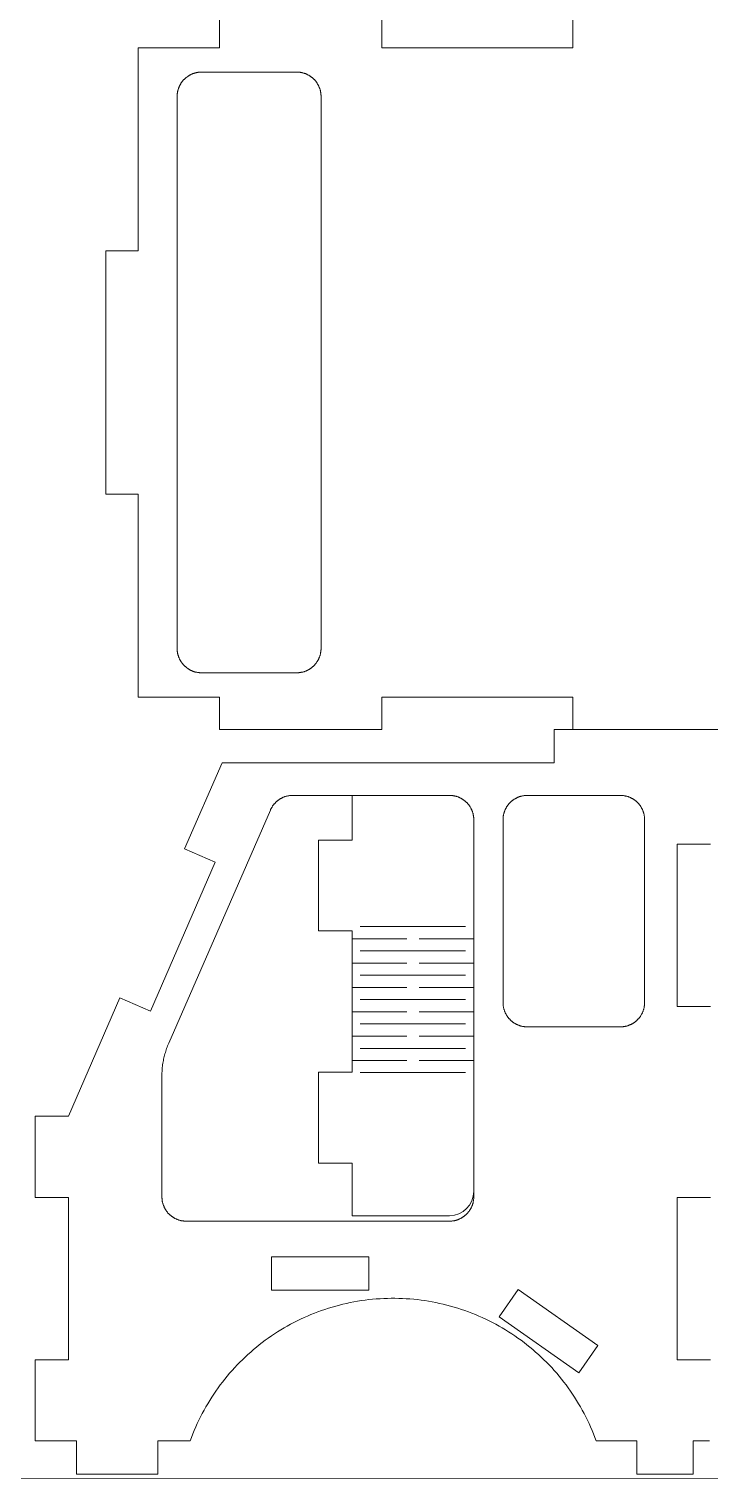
# Model space of a CAD drawing. Header units: inches. Extents: x -487 to 78, y 105 to 340.
# Drawn here: x -77.9 to -12.9, y 104.7 to 243 of the extents above; entities that cross this region are included whole.
import ezdxf

# ---------------------------------------------------------------- set-up
doc = ezdxf.new("R2010")
doc.units = ezdxf.units.IN
doc.header["$MEASUREMENT"] = 0
doc.layers.add('Capa 1', color=7, linetype='Continuous')
doc.layers.add('Capa 3', color=150, linetype='Continuous')

msp = doc.modelspace()

# ---------------------------------------------------------------- linework, layer by layer
at = {"layer": 'Capa 1', "color": 28, "lineweight": 9, "true_color": 0x11100b}
for points in [[(-10.54, 179.25), (-10.54, 176.15), (-26.03, 176.15), (-26.03, 179.25), (-44.24, 179.25), (-44.24, 176.15), (-59.73, 176.15), (-59.73, 179.25), (-67.47, 179.25), (-67.47, 198.61), (-70.57, 198.61), (-70.57, 221.84), (-67.47, 221.84), (-67.47, 241.2), (-59.73, 241.2), (-59.73, 244.3)], [(-44.24, 244.3), (-44.24, 241.2), (-26.03, 241.2), (-26.03, 244.3)], [(-52.35, 181.57), (-52.32, 181.57), (-52.28, 181.57), (-52.23, 181.58), (-52.2, 181.58), (-52.15, 181.58), (-52.11, 181.59), (-52.08, 181.59), (-52.03, 181.6), (-52, 181.6), (-51.96, 181.61), (-51.92, 181.62), (-51.88, 181.62), (-51.84, 181.63), (-51.8, 181.64), (-51.76, 181.65), (-51.72, 181.66), (-51.68, 181.67), (-51.64, 181.68), (-51.61, 181.7), (-51.57, 181.71), (-51.53, 181.72), (-51.49, 181.74), (-51.46, 181.75), (-51.42, 181.77), (-51.38, 181.79), (-51.35, 181.8), (-51.31, 181.82), (-51.28, 181.84), (-51.24, 181.86), (-51.2, 181.88), (-51.17, 181.9), (-51.14, 181.92), (-51.1, 181.94), (-51.07, 181.96), (-51.03, 181.98), (-51, 182.01), (-50.97, 182.03), (-50.94, 182.06), (-50.91, 182.08), (-50.88, 182.11), (-50.85, 182.13), (-50.81, 182.16), (-50.79, 182.18), (-50.76, 182.21), (-50.73, 182.24), (-50.7, 182.27), (-50.67, 182.3), (-50.64, 182.33), (-50.62, 182.36), (-50.59, 182.39), (-50.57, 182.42), (-50.54, 182.45), (-50.51, 182.48), (-50.49, 182.51), (-50.47, 182.54), (-50.44, 182.58), (-50.42, 182.61), (-50.4, 182.64), (-50.38, 182.68), (-50.36, 182.71), (-50.34, 182.75), (-50.32, 182.78), (-50.3, 182.82), (-50.28, 182.85), (-50.26, 182.89), (-50.25, 182.92), (-50.23, 182.96), (-50.21, 183), (-50.2, 183.04), (-50.18, 183.07), (-50.17, 183.11), (-50.16, 183.15), (-50.14, 183.19), (-50.13, 183.22), (-50.12, 183.26), (-50.11, 183.3), (-50.1, 183.34), (-50.09, 183.38), (-50.08, 183.42), (-50.07, 183.46), (-50.07, 183.5), (-50.06, 183.54), (-50.05, 183.58), (-50.05, 183.62), (-50.05, 183.66), (-50.04, 183.7), (-50.04, 183.74), (-50.03, 183.78), (-50.03, 183.82), (-50.03, 183.86), (-50.03, 183.9), (-50.03, 236.56), (-50.03, 236.6), (-50.03, 236.64), (-50.03, 236.68), (-50.04, 236.72), (-50.04, 236.76), (-50.05, 236.8), (-50.05, 236.84), (-50.05, 236.88), (-50.06, 236.92), (-50.07, 236.95), (-50.07, 236.99), (-50.08, 237.03), (-50.09, 237.07), (-50.1, 237.11), (-50.11, 237.15), (-50.12, 237.19), (-50.13, 237.23), (-50.14, 237.27), (-50.16, 237.3), (-50.17, 237.34), (-50.18, 237.38), (-50.2, 237.42), (-50.21, 237.45), (-50.23, 237.49), (-50.25, 237.53), (-50.26, 237.56), (-50.28, 237.6), (-50.3, 237.64), (-50.32, 237.67), (-50.34, 237.71), (-50.36, 237.74), (-50.38, 237.77), (-50.4, 237.81), (-50.42, 237.84), (-50.44, 237.88), (-50.47, 237.91), (-50.49, 237.94), (-50.51, 237.97), (-50.54, 238), (-50.57, 238.04), (-50.59, 238.07), (-50.62, 238.1), (-50.64, 238.13), (-50.67, 238.16), (-50.7, 238.18), (-50.73, 238.21), (-50.76, 238.24), (-50.79, 238.27), (-50.81, 238.29), (-50.85, 238.32), (-50.88, 238.35), (-50.91, 238.37), (-50.94, 238.4), (-50.97, 238.42), (-51, 238.44), (-51.03, 238.47), (-51.07, 238.49), (-51.1, 238.51), (-51.14, 238.53), (-51.17, 238.55), (-51.2, 238.57), (-51.24, 238.59), (-51.28, 238.61), (-51.31, 238.63), (-51.35, 238.65), (-51.38, 238.67), (-51.42, 238.68), (-51.46, 238.7), (-51.49, 238.71), (-51.53, 238.73), (-51.57, 238.74), (-51.61, 238.75), (-51.64, 238.77), (-51.68, 238.78), (-51.72, 238.79), (-51.76, 238.8), (-51.8, 238.81), (-51.84, 238.82), (-51.88, 238.83), (-51.92, 238.84), (-51.96, 238.84), (-52, 238.85), (-52.03, 238.86), (-52.08, 238.86), (-52.11, 238.87), (-52.15, 238.87), (-52.2, 238.87), (-52.23, 238.88), (-52.28, 238.88), (-52.32, 238.88), (-52.35, 238.88), (-61.43, 238.88), (-61.47, 238.88), (-61.51, 238.88), (-61.55, 238.88), (-61.59, 238.87), (-61.63, 238.87), (-61.67, 238.87), (-61.71, 238.86), (-61.75, 238.86), (-61.79, 238.85), (-61.83, 238.84), (-61.87, 238.84), (-61.91, 238.83), (-61.95, 238.82), (-61.99, 238.81), (-62.03, 238.8), (-62.06, 238.79), (-62.1, 238.78), (-62.14, 238.77), (-62.18, 238.75), (-62.22, 238.74), (-62.25, 238.73), (-62.29, 238.71), (-62.33, 238.7), (-62.37, 238.68), (-62.4, 238.67), (-62.44, 238.65), (-62.48, 238.63), (-62.51, 238.61), (-62.55, 238.59), (-62.58, 238.57), (-62.62, 238.55), (-62.65, 238.53), (-62.68, 238.51), (-62.72, 238.49), (-62.75, 238.47), (-62.78, 238.44), (-62.81, 238.42), (-62.85, 238.4), (-62.88, 238.37), (-62.91, 238.35), (-62.94, 238.32), (-62.97, 238.29), (-63, 238.27), (-63.03, 238.24), (-63.06, 238.21), (-63.09, 238.18), (-63.12, 238.16), (-63.14, 238.13), (-63.17, 238.1), (-63.2, 238.07), (-63.22, 238.04), (-63.25, 238), (-63.27, 237.97), (-63.3, 237.94), (-63.32, 237.91), (-63.34, 237.88), (-63.37, 237.84), (-63.39, 237.81), (-63.41, 237.77), (-63.43, 237.74), (-63.45, 237.71), (-63.47, 237.67), (-63.49, 237.64), (-63.51, 237.6), (-63.53, 237.56), (-63.54, 237.53), (-63.56, 237.49), (-63.57, 237.45), (-63.59, 237.42), (-63.6, 237.38), (-63.62, 237.34), (-63.63, 237.3), (-63.64, 237.27), (-63.65, 237.23), (-63.67, 237.19), (-63.68, 237.15), (-63.69, 237.11), (-63.7, 237.07), (-63.71, 237.03), (-63.71, 236.99), (-63.72, 236.95), (-63.73, 236.92), (-63.73, 236.88), (-63.74, 236.84), (-63.74, 236.8), (-63.75, 236.76), (-63.75, 236.72), (-63.75, 236.68), (-63.75, 236.64), (-63.75, 236.6), (-63.75, 236.56), (-63.75, 183.9), (-63.75, 183.86), (-63.75, 183.82), (-63.75, 183.78), (-63.75, 183.74), (-63.75, 183.7), (-63.74, 183.66), (-63.74, 183.62), (-63.73, 183.58), (-63.73, 183.54), (-63.72, 183.5), (-63.71, 183.46), (-63.71, 183.42), (-63.7, 183.38), (-63.69, 183.34), (-63.68, 183.3), (-63.67, 183.26), (-63.65, 183.22), (-63.64, 183.19), (-63.63, 183.15), (-63.62, 183.11), (-63.6, 183.07), (-63.59, 183.04), (-63.57, 183), (-63.56, 182.96), (-63.54, 182.92), (-63.53, 182.89), (-63.51, 182.85), (-63.49, 182.82), (-63.47, 182.78), (-63.45, 182.75), (-63.43, 182.71), (-63.41, 182.68), (-63.39, 182.64), (-63.37, 182.61), (-63.34, 182.58), (-63.32, 182.54), (-63.3, 182.51), (-63.27, 182.48), (-63.25, 182.45), (-63.22, 182.42), (-63.2, 182.39), (-63.17, 182.36), (-63.14, 182.33), (-63.12, 182.3), (-63.09, 182.27), (-63.06, 182.24), (-63.03, 182.21), (-63, 182.18), (-62.97, 182.16), (-62.94, 182.13), (-62.91, 182.11), (-62.88, 182.08), (-62.85, 182.06), (-62.81, 182.03), (-62.78, 182.01), (-62.75, 181.98), (-62.72, 181.96), (-62.68, 181.94), (-62.65, 181.92), (-62.62, 181.9), (-62.58, 181.88), (-62.55, 181.86), (-62.51, 181.84), (-62.48, 181.82), (-62.44, 181.8), (-62.4, 181.79), (-62.37, 181.77), (-62.33, 181.75), (-62.29, 181.74), (-62.25, 181.72), (-62.22, 181.71), (-62.18, 181.7), (-62.14, 181.68), (-62.1, 181.67), (-62.06, 181.66), (-62.03, 181.65), (-61.99, 181.64), (-61.95, 181.63), (-61.91, 181.62), (-61.87, 181.62), (-61.83, 181.61), (-61.79, 181.6), (-61.75, 181.6), (-61.71, 181.59), (-61.67, 181.59), (-61.63, 181.58), (-61.59, 181.58), (-61.55, 181.58), (-61.51, 181.57), (-61.47, 181.57), (-61.43, 181.57), (-52.35, 181.57)], [(-73.35, 105.13), (-73.35, 108.3), (-77.3, 108.3), (-77.3, 116.04), (-74.13, 116.04), (-74.13, 131.53), (-77.3, 131.53), (-77.3, 139.28), (-74.13, 139.28), (-69.22, 150.57), (-66.3, 149.31), (-60.13, 163.51), (-63.04, 164.78), (-59.47, 172.98), (-27.81, 172.98), (-27.81, 176.15), (-12.9, 176.15)], [(-54.86, 168.48), (-64.56, 146.23), (-64.62, 146.11), (-64.67, 145.98), (-64.71, 145.86), (-64.76, 145.74), (-64.8, 145.61), (-64.84, 145.49), (-64.88, 145.36), (-64.92, 145.23), (-64.95, 145.1), (-64.99, 144.97), (-65.02, 144.85), (-65.05, 144.72), (-65.07, 144.59), (-65.1, 144.46), (-65.12, 144.32), (-65.14, 144.19), (-65.15, 144.06), (-65.17, 143.93), (-65.18, 143.8), (-65.19, 143.67), (-65.2, 143.53), (-65.21, 143.4), (-65.21, 143.27), (-65.21, 143.14), (-65.21, 131.58), (-65.21, 131.54), (-65.21, 131.5), (-65.21, 131.46), (-65.2, 131.42), (-65.2, 131.38), (-65.2, 131.34), (-65.19, 131.3), (-65.19, 131.27), (-65.18, 131.23), (-65.18, 131.19), (-65.17, 131.15), (-65.16, 131.11), (-65.15, 131.07), (-65.14, 131.03), (-65.13, 130.99), (-65.12, 130.95), (-65.11, 130.91), (-65.1, 130.87), (-65.09, 130.84), (-65.07, 130.8), (-65.06, 130.76), (-65.04, 130.72), (-65.03, 130.69), (-65.01, 130.65), (-64.99, 130.61), (-64.98, 130.58), (-64.96, 130.54), (-64.94, 130.51), (-64.92, 130.47), (-64.9, 130.43), (-64.89, 130.4), (-64.86, 130.37), (-64.84, 130.33), (-64.82, 130.3), (-64.8, 130.27), (-64.77, 130.23), (-64.75, 130.2), (-64.73, 130.17), (-64.7, 130.14), (-64.68, 130.11), (-64.65, 130.07), (-64.63, 130.04), (-64.6, 130.01), (-64.57, 129.99), (-64.54, 129.96), (-64.51, 129.93), (-64.49, 129.9), (-64.46, 129.87), (-64.43, 129.85), (-64.4, 129.82), (-64.37, 129.79), (-64.33, 129.77), (-64.3, 129.74), (-64.27, 129.72), (-64.24, 129.7), (-64.21, 129.67), (-64.17, 129.65), (-64.14, 129.63), (-64.1, 129.61), (-64.07, 129.59), (-64.04, 129.57), (-64, 129.55), (-63.97, 129.53), (-63.93, 129.51), (-63.89, 129.49), (-63.86, 129.47), (-63.82, 129.46), (-63.78, 129.44), (-63.75, 129.43), (-63.71, 129.41), (-63.67, 129.4), (-63.63, 129.39), (-63.6, 129.37), (-63.56, 129.36), (-63.52, 129.35), (-63.48, 129.34), (-63.44, 129.33), (-63.4, 129.32), (-63.36, 129.31), (-63.33, 129.3), (-63.28, 129.3), (-63.25, 129.29), (-63.21, 129.28), (-63.16, 129.28), (-63.13, 129.27), (-63.09, 129.27), (-63.05, 129.27), (-63.01, 129.26), (-62.97, 129.26), (-62.93, 129.26), (-62.89, 129.26), (-37.79, 129.26), (-37.75, 129.26), (-37.71, 129.26), (-37.67, 129.26), (-37.63, 129.27), (-37.59, 129.27), (-37.55, 129.27), (-37.51, 129.28), (-37.47, 129.28), (-37.43, 129.29), (-37.39, 129.3), (-37.35, 129.3), (-37.31, 129.31), (-37.27, 129.32), (-37.23, 129.33), (-37.19, 129.34), (-37.15, 129.35), (-37.12, 129.36), (-37.08, 129.37), (-37.04, 129.39), (-37, 129.4), (-36.96, 129.41), (-36.93, 129.43), (-36.89, 129.44), (-36.85, 129.46), (-36.82, 129.47), (-36.78, 129.49), (-36.74, 129.51), (-36.71, 129.53), (-36.67, 129.55), (-36.64, 129.57), (-36.6, 129.59), (-36.57, 129.61), (-36.53, 129.63), (-36.5, 129.65), (-36.47, 129.67), (-36.44, 129.7), (-36.4, 129.72), (-36.37, 129.74), (-36.34, 129.77), (-36.31, 129.79), (-36.28, 129.82), (-36.25, 129.85), (-36.22, 129.87), (-36.19, 129.9), (-36.16, 129.93), (-36.13, 129.96), (-36.1, 129.99), (-36.07, 130.01), (-36.05, 130.04), (-36.02, 130.07), (-36, 130.11), (-35.97, 130.14), (-35.95, 130.17), (-35.92, 130.2), (-35.9, 130.23), (-35.88, 130.27), (-35.85, 130.3), (-35.83, 130.33), (-35.81, 130.37), (-35.79, 130.4), (-35.77, 130.43), (-35.75, 130.47), (-35.73, 130.51), (-35.71, 130.54), (-35.7, 130.58), (-35.68, 130.61), (-35.66, 130.65), (-35.65, 130.69), (-35.63, 130.72), (-35.62, 130.76), (-35.6, 130.8), (-35.59, 130.84), (-35.58, 130.87), (-35.56, 130.91), (-35.55, 130.95), (-35.54, 130.99), (-35.53, 131.03), (-35.52, 131.07), (-35.51, 131.11), (-35.51, 131.15), (-35.5, 131.19), (-35.49, 131.23), (-35.49, 131.27), (-35.48, 131.3), (-35.48, 131.34), (-35.47, 131.38), (-35.47, 131.42), (-35.47, 131.46), (-35.47, 131.5), (-35.47, 131.54), (-35.47, 131.58), (-35.47, 167.56), (-35.47, 167.6), (-35.47, 167.64), (-35.47, 167.68), (-35.47, 167.72), (-35.47, 167.76), (-35.48, 167.8), (-35.48, 167.84), (-35.49, 167.88), (-35.49, 167.92), (-35.5, 167.96), (-35.51, 168), (-35.51, 168.03), (-35.52, 168.07), (-35.53, 168.11), (-35.54, 168.15), (-35.55, 168.19), (-35.56, 168.23), (-35.58, 168.27), (-35.59, 168.3), (-35.6, 168.34), (-35.62, 168.38), (-35.63, 168.42), (-35.65, 168.45), (-35.66, 168.49), (-35.68, 168.53), (-35.7, 168.56), (-35.71, 168.6), (-35.73, 168.64), (-35.75, 168.67), (-35.77, 168.71), (-35.79, 168.74), (-35.81, 168.78), (-35.83, 168.81), (-35.85, 168.84), (-35.88, 168.88), (-35.9, 168.91), (-35.92, 168.94), (-35.95, 168.97), (-35.97, 169.01), (-36, 169.04), (-36.02, 169.07), (-36.05, 169.1), (-36.07, 169.13), (-36.1, 169.16), (-36.13, 169.19), (-36.16, 169.21), (-36.19, 169.24), (-36.22, 169.27), (-36.25, 169.3), (-36.28, 169.32), (-36.31, 169.35), (-36.34, 169.37), (-36.37, 169.4), (-36.4, 169.42), (-36.44, 169.45), (-36.47, 169.47), (-36.5, 169.49), (-36.53, 169.51), (-36.57, 169.53), (-36.6, 169.55), (-36.64, 169.58), (-36.67, 169.59), (-36.71, 169.61), (-36.74, 169.63), (-36.78, 169.65), (-36.82, 169.67), (-36.85, 169.68), (-36.89, 169.7), (-36.93, 169.71), (-36.96, 169.73), (-37, 169.74), (-37.04, 169.76), (-37.08, 169.77), (-37.12, 169.78), (-37.15, 169.79), (-37.19, 169.8), (-37.23, 169.81), (-37.27, 169.82), (-37.31, 169.83), (-37.35, 169.84), (-37.39, 169.85), (-37.43, 169.85), (-37.47, 169.86), (-37.51, 169.86), (-37.55, 169.87), (-37.59, 169.87), (-37.63, 169.87), (-37.67, 169.88), (-37.71, 169.88), (-37.75, 169.88), (-37.79, 169.88), (-52.73, 169.88), (-52.77, 169.88), (-52.81, 169.88), (-52.85, 169.88), (-52.9, 169.87), (-52.93, 169.87), (-52.97, 169.87), (-53.02, 169.86), (-53.05, 169.86), (-53.09, 169.85), (-53.13, 169.85), (-53.17, 169.84), (-53.21, 169.83), (-53.25, 169.82), (-53.29, 169.81), (-53.33, 169.8), (-53.37, 169.79), (-53.41, 169.78), (-53.44, 169.77), (-53.48, 169.76), (-53.52, 169.74), (-53.56, 169.73), (-53.6, 169.71), (-53.63, 169.7), (-53.67, 169.68), (-53.71, 169.67), (-53.74, 169.65), (-53.78, 169.63), (-53.82, 169.61), (-53.85, 169.59), (-53.89, 169.57), (-53.92, 169.55), (-53.96, 169.53), (-53.99, 169.51), (-54.02, 169.49), (-54.06, 169.47), (-54.09, 169.44), (-54.12, 169.42), (-54.15, 169.4), (-54.18, 169.37), (-54.22, 169.34), (-54.25, 169.32), (-54.28, 169.29), (-54.31, 169.27), (-54.34, 169.24), (-54.37, 169.21), (-54.39, 169.18), (-54.42, 169.15), (-54.45, 169.12), (-54.48, 169.09), (-54.5, 169.06), (-54.53, 169.03), (-54.55, 169), (-54.58, 168.97), (-54.6, 168.94), (-54.62, 168.9), (-54.65, 168.87), (-54.67, 168.84), (-54.69, 168.8), (-54.71, 168.77), (-54.73, 168.74), (-54.76, 168.7), (-54.77, 168.67), (-54.79, 168.63), (-54.81, 168.59), (-54.83, 168.56), (-54.85, 168.52), (-54.86, 168.48)], [(-47.08, 165.62), (-47.08, 169.88)], [(-32.67, 150.12), (-32.67, 150.08), (-32.67, 150.04), (-32.67, 150), (-32.67, 149.96), (-32.67, 149.92), (-32.66, 149.88), (-32.66, 149.84), (-32.65, 149.8), (-32.65, 149.76), (-32.64, 149.72), (-32.63, 149.68), (-32.62, 149.64), (-32.62, 149.6), (-32.61, 149.56), (-32.6, 149.52), (-32.59, 149.48), (-32.58, 149.45), (-32.56, 149.41), (-32.55, 149.37), (-32.54, 149.33), (-32.52, 149.29), (-32.51, 149.26), (-32.49, 149.22), (-32.48, 149.18), (-32.46, 149.15), (-32.44, 149.11), (-32.43, 149.07), (-32.41, 149.04), (-32.39, 149), (-32.37, 148.97), (-32.35, 148.93), (-32.33, 148.9), (-32.31, 148.87), (-32.29, 148.83), (-32.26, 148.8), (-32.24, 148.77), (-32.22, 148.73), (-32.19, 148.7), (-32.17, 148.67), (-32.14, 148.64), (-32.12, 148.61), (-32.09, 148.58), (-32.06, 148.55), (-32.04, 148.52), (-32.01, 148.49), (-31.98, 148.46), (-31.95, 148.43), (-31.92, 148.41), (-31.89, 148.38), (-31.86, 148.35), (-31.83, 148.33), (-31.8, 148.3), (-31.77, 148.28), (-31.74, 148.25), (-31.7, 148.23), (-31.67, 148.21), (-31.64, 148.18), (-31.6, 148.16), (-31.57, 148.14), (-31.53, 148.12), (-31.5, 148.1), (-31.47, 148.08), (-31.43, 148.06), (-31.4, 148.04), (-31.36, 148.03), (-31.32, 148.01), (-31.29, 147.99), (-31.25, 147.98), (-31.21, 147.96), (-31.17, 147.95), (-31.14, 147.93), (-31.1, 147.92), (-31.06, 147.91), (-31.02, 147.89), (-30.99, 147.88), (-30.95, 147.87), (-30.91, 147.86), (-30.87, 147.85), (-30.83, 147.84), (-30.79, 147.84), (-30.75, 147.83), (-30.71, 147.82), (-30.67, 147.82), (-30.63, 147.81), (-30.59, 147.81), (-30.55, 147.8), (-30.51, 147.8), (-30.47, 147.8), (-30.43, 147.8), (-30.39, 147.8), (-30.35, 147.8), (-21.49, 147.8), (-21.45, 147.8), (-21.42, 147.8), (-21.37, 147.8), (-21.33, 147.8), (-21.3, 147.8), (-21.25, 147.81), (-21.21, 147.81), (-21.18, 147.82), (-21.13, 147.82), (-21.1, 147.83), (-21.05, 147.84), (-21.02, 147.84), (-20.98, 147.85), (-20.94, 147.86), (-20.9, 147.87), (-20.86, 147.88), (-20.82, 147.89), (-20.78, 147.91), (-20.75, 147.92), (-20.71, 147.93), (-20.67, 147.95), (-20.63, 147.96), (-20.6, 147.98), (-20.56, 147.99), (-20.52, 148.01), (-20.49, 148.03), (-20.45, 148.04), (-20.42, 148.06), (-20.38, 148.08), (-20.34, 148.1), (-20.31, 148.12), (-20.28, 148.14), (-20.24, 148.16), (-20.21, 148.18), (-20.18, 148.21), (-20.14, 148.23), (-20.11, 148.25), (-20.08, 148.28), (-20.05, 148.3), (-20.01, 148.33), (-19.98, 148.35), (-19.95, 148.38), (-19.92, 148.41), (-19.89, 148.43), (-19.87, 148.46), (-19.84, 148.49), (-19.81, 148.52), (-19.78, 148.55), (-19.75, 148.58), (-19.73, 148.61), (-19.7, 148.64), (-19.68, 148.67), (-19.65, 148.7), (-19.63, 148.73), (-19.6, 148.77), (-19.58, 148.8), (-19.56, 148.83), (-19.54, 148.87), (-19.52, 148.9), (-19.49, 148.93), (-19.48, 148.97), (-19.46, 149), (-19.44, 149.04), (-19.42, 149.07), (-19.4, 149.11), (-19.38, 149.15), (-19.37, 149.18), (-19.35, 149.22), (-19.34, 149.26), (-19.32, 149.29), (-19.31, 149.33), (-19.3, 149.37), (-19.28, 149.41), (-19.27, 149.45), (-19.26, 149.48), (-19.25, 149.52), (-19.24, 149.56), (-19.23, 149.6), (-19.22, 149.64), (-19.21, 149.68), (-19.21, 149.72), (-19.2, 149.76), (-19.19, 149.8), (-19.19, 149.84), (-19.18, 149.88), (-19.18, 149.92), (-19.18, 149.96), (-19.18, 150), (-19.17, 150.04), (-19.17, 150.08), (-19.17, 150.12), (-19.17, 167.56), (-19.17, 167.6), (-19.17, 167.64), (-19.18, 167.68), (-19.18, 167.72), (-19.18, 167.76), (-19.18, 167.8), (-19.19, 167.84), (-19.19, 167.88), (-19.2, 167.92), (-19.21, 167.96), (-19.21, 168), (-19.22, 168.03), (-19.23, 168.07), (-19.24, 168.11), (-19.25, 168.15), (-19.26, 168.19), (-19.27, 168.23), (-19.28, 168.27), (-19.3, 168.3), (-19.31, 168.34), (-19.32, 168.38), (-19.34, 168.42), (-19.35, 168.45), (-19.37, 168.49), (-19.38, 168.53), (-19.4, 168.56), (-19.42, 168.6), (-19.44, 168.64), (-19.46, 168.67), (-19.48, 168.71), (-19.49, 168.74), (-19.52, 168.78), (-19.54, 168.81), (-19.56, 168.84), (-19.58, 168.88), (-19.6, 168.91), (-19.63, 168.94), (-19.65, 168.97), (-19.68, 169.01), (-19.7, 169.04), (-19.73, 169.07), (-19.75, 169.1), (-19.78, 169.13), (-19.81, 169.16), (-19.84, 169.19), (-19.87, 169.21), (-19.89, 169.24), (-19.92, 169.27), (-19.95, 169.3), (-19.98, 169.32), (-20.01, 169.35), (-20.05, 169.37), (-20.08, 169.4), (-20.11, 169.42), (-20.14, 169.45), (-20.18, 169.47), (-20.21, 169.49), (-20.24, 169.51), (-20.28, 169.53), (-20.31, 169.55), (-20.34, 169.58), (-20.38, 169.59), (-20.42, 169.61), (-20.45, 169.63), (-20.49, 169.65), (-20.52, 169.67), (-20.56, 169.68), (-20.6, 169.7), (-20.63, 169.71), (-20.67, 169.73), (-20.71, 169.74), (-20.75, 169.76), (-20.78, 169.77), (-20.82, 169.78), (-20.86, 169.79), (-20.9, 169.8), (-20.94, 169.81), (-20.98, 169.82), (-21.02, 169.83), (-21.05, 169.84), (-21.1, 169.85), (-21.13, 169.85), (-21.18, 169.86), (-21.21, 169.86), (-21.25, 169.87), (-21.3, 169.87), (-21.33, 169.87), (-21.37, 169.88), (-21.42, 169.88), (-21.45, 169.88), (-21.49, 169.88), (-30.35, 169.88), (-30.39, 169.88), (-30.43, 169.88), (-30.47, 169.88), (-30.51, 169.87), (-30.55, 169.87), (-30.59, 169.87), (-30.63, 169.86), (-30.67, 169.86), (-30.71, 169.85), (-30.75, 169.85), (-30.79, 169.84), (-30.83, 169.83), (-30.87, 169.82), (-30.91, 169.81), (-30.95, 169.8), (-30.99, 169.79), (-31.02, 169.78), (-31.06, 169.77), (-31.1, 169.76), (-31.14, 169.74), (-31.17, 169.73), (-31.21, 169.71), (-31.25, 169.7), (-31.29, 169.68), (-31.32, 169.67), (-31.36, 169.65), (-31.4, 169.63), (-31.43, 169.61), (-31.47, 169.59), (-31.5, 169.58), (-31.53, 169.55), (-31.57, 169.53), (-31.6, 169.51), (-31.64, 169.49), (-31.67, 169.47), (-31.7, 169.45), (-31.74, 169.42), (-31.77, 169.4), (-31.8, 169.37), (-31.83, 169.35), (-31.86, 169.32), (-31.89, 169.3), (-31.92, 169.27), (-31.95, 169.24), (-31.98, 169.21), (-32.01, 169.19), (-32.04, 169.16), (-32.06, 169.13), (-32.09, 169.1), (-32.12, 169.07), (-32.14, 169.04), (-32.17, 169.01), (-32.19, 168.97), (-32.22, 168.94), (-32.24, 168.91), (-32.26, 168.88), (-32.29, 168.84), (-32.31, 168.81), (-32.33, 168.78), (-32.35, 168.74), (-32.37, 168.71), (-32.39, 168.67), (-32.41, 168.64), (-32.43, 168.6), (-32.44, 168.56), (-32.46, 168.53), (-32.48, 168.49), (-32.49, 168.45), (-32.51, 168.42), (-32.52, 168.38), (-32.54, 168.34), (-32.55, 168.3), (-32.56, 168.27), (-32.58, 168.23), (-32.59, 168.19), (-32.6, 168.15), (-32.61, 168.11), (-32.62, 168.07), (-32.62, 168.03), (-32.63, 168), (-32.64, 167.96), (-32.65, 167.92), (-32.65, 167.88), (-32.66, 167.84), (-32.66, 167.8), (-32.67, 167.76), (-32.67, 167.72), (-32.67, 167.68), (-32.67, 167.64), (-32.67, 167.6), (-32.67, 167.56), (-32.67, 150.12)], [(-50.26, 156.95), (-50.26, 165.62)], [(-50.26, 165.62), (-47.08, 165.62)], [(-12.9, 165.23), (-16.07, 165.23), (-16.07, 149.75), (-12.9, 149.75)], [(-47.08, 156.95), (-50.26, 156.95)], [(-47.08, 143.48), (-47.08, 156.95)], [(-36.24, 157.37), (-46.31, 157.37)], [(-41.85, 156.21), (-47.08, 156.21)], [(-36.24, 155.04), (-46.31, 155.04)], [(-35.47, 156.21), (-40.69, 156.21)], [(-41.85, 153.88), (-47.08, 153.88)], [(-35.47, 153.88), (-40.69, 153.88)], [(-36.24, 152.72), (-46.31, 152.72)], [(-41.85, 151.56), (-47.08, 151.56)], [(-35.47, 151.56), (-40.69, 151.56)], [(-36.24, 150.4), (-46.31, 150.4)], [(-41.85, 149.24), (-47.08, 149.24)], [(-36.24, 148.08), (-46.31, 148.08)], [(-35.47, 149.24), (-40.69, 149.24)], [(-41.85, 146.91), (-47.08, 146.91)], [(-35.47, 146.91), (-40.69, 146.91)], [(-36.24, 145.75), (-46.31, 145.75)], [(-41.85, 144.59), (-47.08, 144.59)], [(-35.47, 144.59), (-40.69, 144.59)], [(-50.26, 134.81), (-50.26, 143.48)], [(-50.26, 143.48), (-47.08, 143.48)], [(-36.24, 143.43), (-46.31, 143.43)], [(-47.08, 134.81), (-50.26, 134.81)], [(-47.08, 129.78), (-47.08, 134.81)], [(-12.9, 131.53), (-16.07, 131.53), (-16.07, 116.04), (-12.9, 116.04)], [(-37.79, 129.78), (-47.08, 129.78)], [(-54.77, 125.86), (-54.77, 122.68), (-45.48, 122.68), (-45.48, 125.86), (-54.77, 125.86)], [(-19.92, 105.13), (-19.92, 108.3), (-23.79, 108.3), (-23.92, 108.64), (-24.05, 108.97), (-24.18, 109.3), (-24.32, 109.63), (-24.47, 109.95), (-24.63, 110.28), (-24.78, 110.6), (-24.95, 110.92), (-25.12, 111.23), (-25.29, 111.54), (-25.47, 111.85), (-25.66, 112.16), (-25.85, 112.46), (-26.04, 112.76), (-26.25, 113.06), (-26.45, 113.35), (-26.66, 113.64), (-26.88, 113.92), (-27.1, 114.2), (-27.33, 114.48), (-27.56, 114.75), (-27.79, 115.02), (-28.03, 115.29), (-28.28, 115.55), (-28.53, 115.8), (-28.78, 116.05), (-29.04, 116.3), (-29.3, 116.55), (-29.57, 116.78), (-29.84, 117.02), (-30.11, 117.25), (-30.39, 117.47), (-30.67, 117.69), (-30.96, 117.9), (-31.25, 118.11), (-31.54, 118.32), (-31.84, 118.52), (-32.14, 118.71), (-32.44, 118.9), (-32.75, 119.08), (-33.06, 119.26), (-33.37, 119.43), (-33.69, 119.6), (-34.01, 119.76), (-34.33, 119.92), (-34.65, 120.07), (-34.98, 120.21), (-35.31, 120.35), (-35.64, 120.49), (-35.98, 120.62), (-36.31, 120.74), (-36.65, 120.85), (-36.99, 120.96), (-37.33, 121.07), (-37.68, 121.17), (-38.02, 121.26), (-38.37, 121.34), (-38.72, 121.42), (-39.07, 121.5), (-39.42, 121.57), (-39.77, 121.63), (-40.13, 121.68), (-40.48, 121.73), (-40.83, 121.78), (-41.19, 121.81), (-41.55, 121.84), (-41.9, 121.87), (-42.26, 121.89), (-42.62, 121.9), (-42.98, 121.91), (-43.33, 121.91), (-43.69, 121.9), (-44.05, 121.89), (-44.4, 121.87), (-44.76, 121.84), (-45.12, 121.81), (-45.47, 121.78), (-45.83, 121.73), (-46.18, 121.68), (-46.54, 121.63), (-46.89, 121.57), (-47.24, 121.5), (-47.59, 121.42), (-47.94, 121.34), (-48.28, 121.26), (-48.63, 121.17), (-48.98, 121.07), (-49.32, 120.96), (-49.66, 120.85), (-49.99, 120.74), (-50.33, 120.62), (-50.67, 120.49), (-51, 120.35), (-51.33, 120.21), (-51.65, 120.07), (-51.98, 119.92), (-52.3, 119.76), (-52.62, 119.6), (-52.93, 119.43), (-53.25, 119.26), (-53.56, 119.08), (-53.87, 118.9), (-54.17, 118.71), (-54.47, 118.52), (-54.77, 118.32), (-55.06, 118.11), (-55.35, 117.9), (-55.64, 117.69), (-55.92, 117.47), (-56.2, 117.25), (-56.47, 117.02), (-56.74, 116.78), (-57.01, 116.55), (-57.27, 116.3), (-57.53, 116.05), (-57.78, 115.8), (-58.03, 115.55), (-58.27, 115.29), (-58.51, 115.02), (-58.75, 114.75), (-58.98, 114.48), (-59.21, 114.2), (-59.43, 113.92), (-59.65, 113.64), (-59.86, 113.35), (-60.06, 113.06), (-60.27, 112.76), (-60.46, 112.46), (-60.65, 112.16), (-60.84, 111.85), (-61.02, 111.54), (-61.19, 111.23), (-61.36, 110.92), (-61.53, 110.6), (-61.68, 110.28), (-61.84, 109.95), (-61.98, 109.63), (-62.12, 109.3), (-62.26, 108.97), (-62.39, 108.64), (-62.51, 108.3), (-65.61, 108.3), (-65.61, 105.13)], [(-23.62, 117.41), (-31.22, 122.75), (-33.05, 120.15), (-25.45, 114.81), (-23.62, 117.41)], [(-12.98, 108.3), (-14.53, 108.3), (-14.53, 105.13)], [(-73.35, 105.13), (-65.61, 105.13)], [(-19.92, 105.13), (-14.53, 105.13)]]:
    msp.add_lwpolyline(points, dxfattribs=at)
msp.add_open_spline([(-37.79, 129.78), (-36.5, 129.78), (-35.47, 130.82), (-35.47, 132.1)], degree=3, dxfattribs=at)
at = {"layer": 'Capa 3', "lineweight": 0}
msp.add_lwpolyline([(-391.17, 340.39), (78.12, 340.39), (78.12, 104.67), (-391.19, 104.71), (-391.17, 340.39)], dxfattribs=at)

doc.saveas('drawing.dxf')
